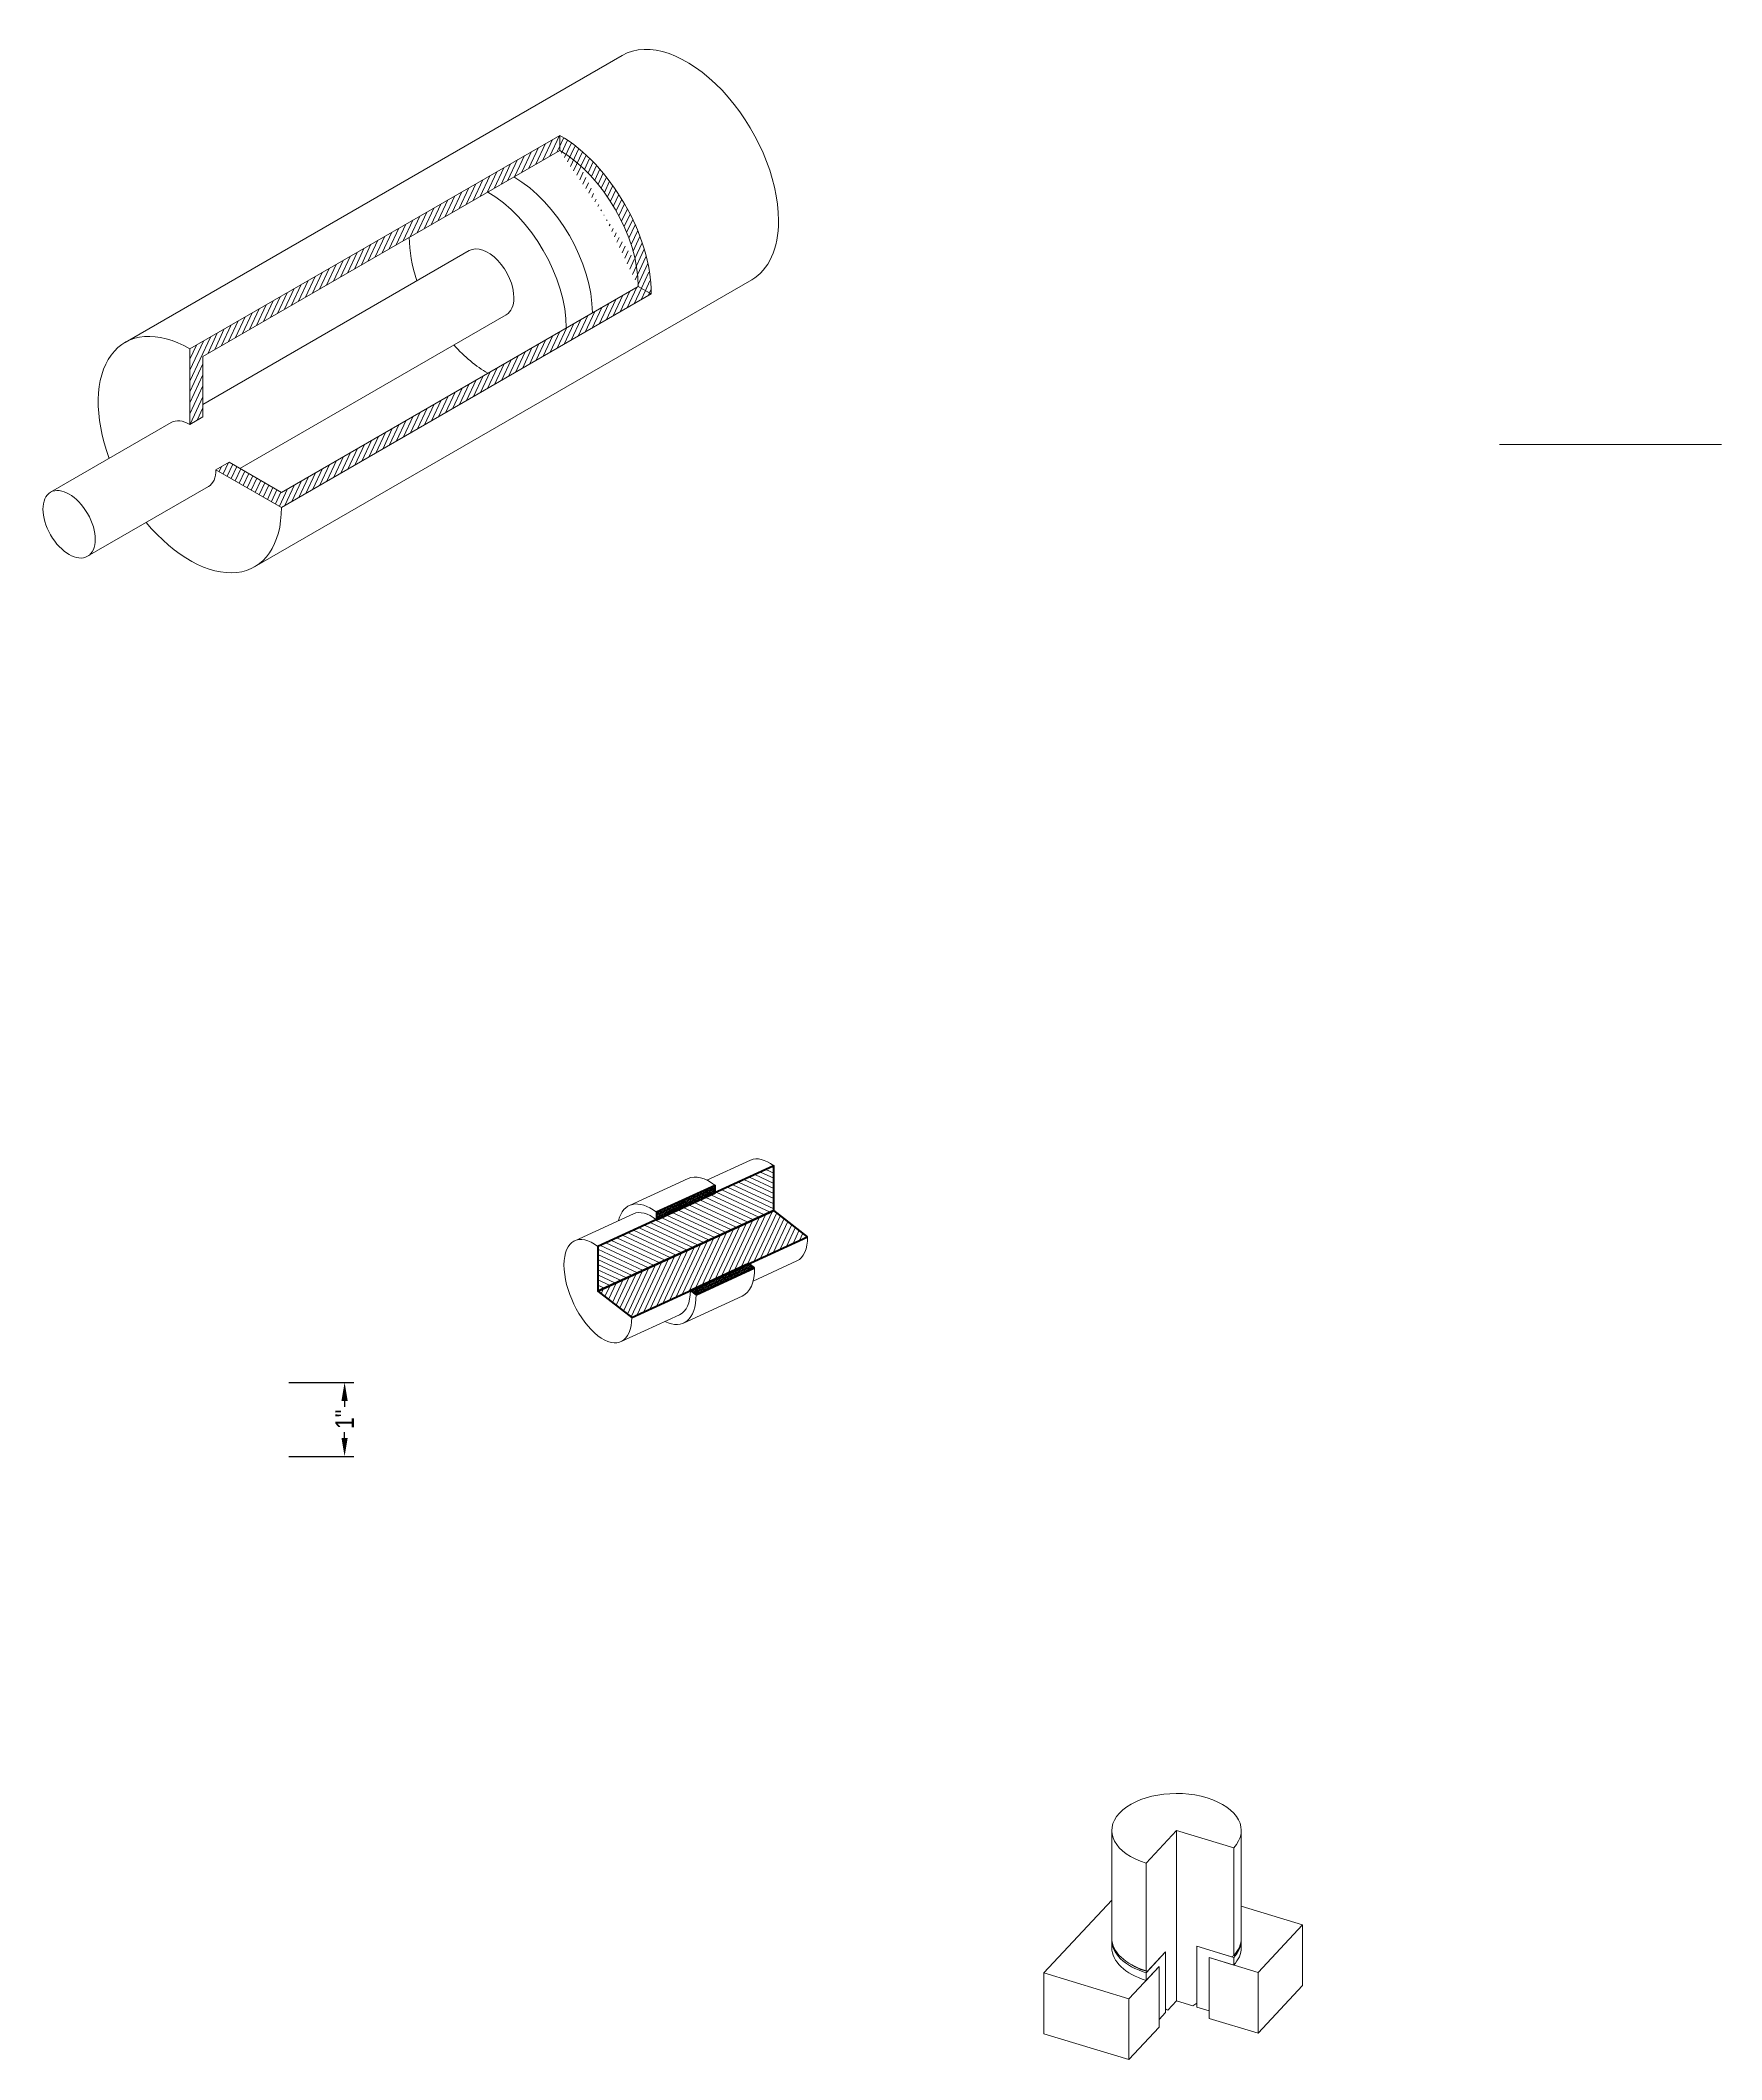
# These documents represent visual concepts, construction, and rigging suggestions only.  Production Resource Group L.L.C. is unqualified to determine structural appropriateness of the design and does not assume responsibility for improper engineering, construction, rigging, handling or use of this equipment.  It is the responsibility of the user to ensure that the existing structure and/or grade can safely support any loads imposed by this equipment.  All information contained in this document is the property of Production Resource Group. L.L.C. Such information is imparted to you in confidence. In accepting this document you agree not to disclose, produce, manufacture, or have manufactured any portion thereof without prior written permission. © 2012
# Model space of a CAD drawing. Header units: inches. Extents: x 1.2 to 24, y -4.9 to 22.4.
import ezdxf

# ---------------------------------------------------------------- set-up
doc = ezdxf.new("R2010")
doc.units = ezdxf.units.IN
doc.header["$LTSCALE"] = 0.3
doc.header["$MEASUREMENT"] = 0
doc.header["$PDMODE"] = 35
doc.layers.get('0').update_dxf_attribs({"lineweight": 25})
for name, color, linetype, lineweight in [('..02 - Light', 142, 'Continuous', 9), ('..03 - Thick', 230, 'Continuous', 40), ('..09 - Hatch', 8, 'Continuous', 9)]:
    doc.layers.add(name, color=color, linetype=linetype, lineweight=lineweight)
doc.styles.add('prg 03 - Standard', font='ARIALN.TTF')
doc.dimstyles.new('prg - inch - 16', dxfattribs={"dimtxt": 0.125, "dimasz": 0.125, "dimexe": 0.0625, "dimexo": 0.125, "dimgap": 0.03125, "dimtad": 0, "dimdec": 4, "dimzin": 3, "dimdsep": 46, "dimlunit": 4, "dimtxsty": 'prg 03 - Standard', "dimcen": 0.0625, "dimclrd": 256, "dimclre": 256, "dimclrt": 256, "dimadec": 0, "dimazin": 2, "dimtfac": 1, "dimtdec": 4, "dimtofl": 0, "dimtmove": 0, "dimatfit": 3, "dimfxl": 1, "dimfrac": 1, "dimtolj": 1, "dimtzin": 0, "dimarcsym": 1})

# ---------------------------------------------------------------- blocks, each defined once
blk = doc.blocks.new('*D29')
at = {"layer": '..02 - Light', "lineweight": -2, "transparency": 16777216}
for p, q in [((4.596, 4.249), (5.474, 4.249)), ((5.349, 3.999), (5.349, 3.92)), ((5.349, 3.499), (5.349, 3.578)), ((4.596, 3.249), (5.474, 3.249))]:
    blk.add_line(p, q, dxfattribs=at)
at = {"layer": '..02 - Light', "transparency": 16777216}
for points in [[(5.307, 3.999), (5.391, 3.999), (5.349, 4.249)], [(5.307, 3.499), (5.391, 3.499), (5.349, 3.249)]]:
    blk.add_solid(points, dxfattribs=at)
at = {"layer": 'Defpoints', "color": 0, "transparency": 16777216}
for p in [(4.346, 4.249), (5.349, 4.249), (4.346, 3.249)]:
    blk.add_point(p, dxfattribs=at)
at = {"layer": '..02 - Light', "transparency": 16777216, "insert": (5.349, 3.749), "char_height": 0.25, "attachment_point": 5, "rotation": 90, "style": 'prg 03 - Standard'}
blk.add_mtext('\\A1;1"', dxfattribs=at)
blk = doc.blocks.new('A$C03533E96')
at = {"color": 0, "linetype": 'Continuous', "lineweight": 0, "extrusion": (3.88578e-16, 0.816497, 0.57735)}
for p, q in [((1.087, 6.5), (-5.63, 2.621)), ((0.243, 5.42), (-4.755, 2.535)), ((0.243, 5.216), (-4.578, 2.433)), ((0.243, 5.42), (0.243, 5.216)), ((-0.979, 3.863), (-4.578, 1.785)), ((2.837, 3.469), (-3.88, -0.41)), ((-3.518, 0.595), (1.304, 3.379)), ((1.48, 3.277), (-3.518, 0.391)), ((1.304, 3.379), (1.48, 3.277)), ((-0.479, 2.997), (-4.078, 0.919)), ((-4.755, 1.514), (-4.755, 2.535)), ((-4.578, 2.433), (-4.578, 1.616)), ((-5.005, 1.539), (-6.636, 0.597)), ((-4.578, 1.616), (-4.755, 1.514)), ((-4.402, 0.902), (-4.225, 1.004)), ((-3.518, 0.391), (-4.402, 0.902)), ((-4.225, 1.004), (-3.518, 0.595)), ((-4.505, 0.673), (-6.136, -0.269))]:
    blk.add_line(p, q, dxfattribs=at)
at = {"color": 0, "linetype": 'Continuous', "lineweight": 0}
for centre, major_axis, start_param, end_param in [((1.962, 4.984), (0.875, -1.516), 0.785398, 3.141593), ((0.243, 3.991), (0.875, -1.516), 0.785398, 2.356194), ((0.243, 3.991), (0.75, -1.299), 0.785398, 2.356194), ((-0.729, 3.43), (0.75, -1.299), 0.785398, 2.356194), ((-0.376, 3.634), (0.75, -1.299), 0.785398, 2.356194), ((1.962, 4.984), (0.875, -1.516), 0, 0.785398), ((-0.729, 3.43), (0.75, -1.299), 3.926991, 4.372552), ((-0.729, 3.43), (0.25, -0.433), 0.785398, 3.141593), ((-0.729, 3.43), (0.25, -0.433), 0, 0.785398), ((-4.755, 1.106), (0.875, -1.516), 2.356194, 4.422637), ((-0.729, 3.43), (0.75, -1.299), 5.052226, 5.497787), ((-4.755, 1.106), (-0.25, 0.433), 5.497787, 6.283185), ((-4.755, 1.106), (-0.25, 0.433), 3.141593, 3.926991), ((-4.755, 1.106), (0.875, -1.516), 5.002141, 7.068583)]:
    blk.add_ellipse(centre, major_axis=major_axis, ratio=0.57735, start_param=start_param, end_param=end_param, dxfattribs=at)
blk.add_ellipse((-6.386, 0.164), major_axis=(0.25, -0.433), ratio=0.57735, dxfattribs=at)

msp = doc.modelspace()

# ---------------------------------------------------------------- hatches: boundary and pattern name
at = {"layer": '..09 - Hatch'}
h = msp.add_hatch(dxfattribs=at)
h.set_pattern_fill('ANSI31', color=256, scale=0.5, angle=20)
h.paths.add_polyline_path([(8.25594, 20.89823), (8.25594, 21.10235), (3.2578, 18.21667), (3.2578, 17.19605), (3.43458, 17.29811), (3.43458, 18.11461)])
h = msp.add_hatch(dxfattribs=at)
h.set_pattern_fill('ANSI31', color=256, scale=0.5, angle=20)
edge = h.paths.add_edge_path()
edge.add_ellipse((8.25594, 19.67348), major_axis=(-0.875, 1.51554), ratio=0.57735027, start_angle=225, end_angle=315)
edge.add_line((8.25594, 21.10235), (8.25594, 20.89823))
edge.add_ellipse((8.25594, 19.67348), major_axis=(-0.75, 1.29904), ratio=0.57735027, start_angle=225, end_angle=315, ccw=False)
edge.add_line((9.3166, 19.06111), (9.49338, 18.95905))
h = msp.add_hatch(dxfattribs=at)
h.set_pattern_fill('ANSI31', color=256, scale=0.5, angle=20)
h.paths.add_polyline_path([(9.49338, 18.95905), (9.3166, 19.06111), (4.49524, 16.27749), (3.78813, 16.68574), (3.61135, 16.58368), (4.49524, 16.07337)])
h = msp.add_hatch(dxfattribs=at)
h.set_pattern_fill('ANSI31', color=256, scale=0.5, angle=110)
h.paths.add_polyline_path([(11.14824, 6.57194), (11.14824, 7.17433), (8.77126, 6.08396), (8.77126, 5.48157)])
h = msp.add_hatch(dxfattribs=at)
h.set_pattern_fill('ANSI36', color=256, scale=0.125)
h.paths.add_polyline_path([(10.35591, 6.81087), (10.35591, 6.91127), (9.56359, 6.54782), (9.56359, 6.44742)])
h = msp.add_hatch(dxfattribs=at)
h.set_pattern_fill('ANSI31', color=256, scale=0.5, angle=20)
h.paths.add_polyline_path([(11.60581, 6.21793), (11.14824, 6.57194), (8.77126, 5.48157), (9.22884, 5.12757)])
h = msp.add_hatch(dxfattribs=at)
h.set_pattern_fill('ANSI36', color=256, scale=0.125)
h.paths.add_polyline_path([(10.88975, 5.79548), (10.81349, 5.85448), (10.02116, 5.49102), (10.09743, 5.43202)])

# ---------------------------------------------------------------- linework, layer by layer
at = {"layer": '..02 - Light', "extrusion": (0, -1, 6.12323e-17)}
msp.add_circle((22.45566, 6, -16.92395), 1.5, dxfattribs=at)
at = {"layer": '..03 - Thick'}
for points in [[(11.14824, 6.57194), (11.14824, 7.17433), (8.77126, 6.08396), (8.77126, 5.48157)], [(10.35591, 6.81087), (10.35591, 6.91127), (9.56359, 6.54782), (9.56359, 6.44742)], [(11.60581, 6.21793), (11.14824, 6.57194), (8.77126, 5.48157), (9.22884, 5.12757)], [(10.88975, 5.79548), (10.81349, 5.85448), (10.02116, 5.49102), (10.09743, 5.43202)]]:
    msp.add_lwpolyline(points, close=True, dxfattribs=at)
at = {"color": 0, "linetype": 'Continuous', "lineweight": 0, "extrusion": (4.44089e-16, 0.803184, 0.595731)}
for p, q in [((10.24394, 6.98227), (10.83553, 7.25364)), ((9.19876, 6.64034), (9.99108, 7.0038)), ((10.35591, 6.81087), (9.56359, 6.44742)), ((8.45855, 6.16327), (9.25088, 6.52673)), ((10.86936, 5.61887), (11.46094, 5.89024)), ((9.92841, 5.04971), (10.72074, 5.41317)), ((9.08397, 4.79988), (9.8763, 5.16333))]:
    msp.add_line(p, q, dxfattribs=at)
at = {"color": 0, "linetype": 'Continuous', "lineweight": 0, "extrusion": (-1.11022e-16, 0.820441, 0.571731)}
for p, q in [((15.71565, -3.26334), (15.71565, -1.80763)), ((16.1787, -2.24899), (16.59065, -1.80763)), ((16.59065, -1.80763), (17.36261, -2.04315)), ((16.59065, -4.10942), (16.59065, -1.80763)), ((17.46565, -3.26334), (17.46565, -1.80763)), ((17.36261, -2.04315), (17.36261, -3.49886)), ((16.1787, -3.70469), (16.1787, -2.24899)), ((14.79546, -3.73319), (15.71565, -2.7473)), ((18.2946, -3.08428), (17.46565, -2.83138)), ((17.69372, -3.72807), (18.2946, -3.08428)), ((18.2946, -3.90472), (18.2946, -3.08428)), ((15.71565, -3.28898), (15.71565, -3.39153)), ((16.1787, -3.73033), (16.44352, -3.4466)), ((16.44352, -3.4466), (16.19342, -3.71457)), ((16.44352, -3.4466), (16.44352, -4.26704)), ((16.44352, -4.21577), (16.44352, -3.4466)), ((16.86635, -4.19353), (16.86635, -3.37309)), ((16.86635, -3.37309), (17.36261, -3.5245)), ((17.33504, -3.51609), (16.86635, -3.37309)), ((16.86635, -3.37309), (16.86635, -4.14225)), ((17.36261, -3.62705), (17.03177, -3.52611)), ((17.03177, -3.52611), (17.03177, -4.244)), ((17.03177, -3.52611), (17.69372, -3.72807)), ((17.03177, -3.52611), (17.03177, -4.34656)), ((17.36261, -3.49886), (17.33504, -3.51609)), ((17.36261, -3.5245), (17.36261, -3.62705)), ((17.46565, -3.28898), (17.46565, -3.39153)), ((14.79546, -4.55363), (14.79546, -3.73319)), ((15.94455, -4.08377), (14.79546, -3.73319)), ((16.35525, -3.64374), (15.94455, -4.08377)), ((15.9855, -3.62514), (15.96309, -3.61195)), ((16.35525, -3.64374), (16.1787, -3.83289)), ((16.19342, -3.71457), (16.1787, -3.70469)), ((16.1787, -3.83289), (16.1787, -3.73033)), ((16.35525, -4.36162), (16.35525, -3.64374)), ((16.35525, -4.46418), (16.35525, -3.64374)), ((17.69372, -4.54851), (17.69372, -3.72807)), ((15.94455, -4.90421), (15.94455, -4.08377)), ((18.2946, -3.90472), (17.69372, -4.54851)), ((16.44352, -4.26704), (16.35525, -4.36162)), ((16.47295, -4.23552), (16.44352, -4.21577)), ((16.59065, -4.10942), (16.47295, -4.23552)), ((16.81121, -4.17671), (16.59065, -4.10942)), ((16.86635, -4.14225), (16.81121, -4.17671)), ((17.03177, -4.244), (16.86635, -4.19353)), ((17.69372, -4.54851), (17.03177, -4.34656)), ((14.79546, -4.55363), (15.94455, -4.90421)), ((15.94455, -4.90421), (16.35525, -4.46418))]:
    msp.add_line(p, q, dxfattribs=at)
at = {"color": 0, "linetype": 'Continuous', "lineweight": 0}
for centre, major_axis, ratio, start_param, end_param in [((11.14824, 6.57194), (-0.31271, 0.6817), 0.4900232, 5.53076854, 6.28318531), ((10.35591, 6.20849), (0.36483, -0.79531), 0.4900232, 2.38917589, 3.14159265), ((9.56359, 5.84503), (0.36483, -0.79531), 0.4900232, 2.38917589, 3.68269218), ((9.56359, 5.84503), (0.31271, -0.6817), 0.4900232, 2.38917589, 3.14159265), ((8.77126, 5.48157), (0.31271, -0.6817), 0.4900232, 2.38917589, 7.10156487), ((11.14824, 6.57194), (-0.31271, 0.6817), 0.4900232, 3.14159265, 3.95997221), ((10.35591, 6.20849), (0.36483, -0.79531), 0.4900232, 0, 0.81837956), ((9.56359, 5.84503), (0.31271, -0.6817), 0.4900232, 0, 0.81837956), ((9.56359, 5.84503), (0.36483, -0.79531), 0.4900232, 5.74208578, 7.10156487), ((16.59065, -1.80763), (-0.875, 0), 0.57173116, 2.65140534, 7.36379432), ((16.59065, -3.26334), (-0.875, 0), 0.57173116, 0, 1.08060901), ((16.59065, -3.26334), (-0.875, 0), 0.57173116, 2.65140534, 3.14159265), ((16.59065, -3.28898), (0.875, 0), 0.57173116, 3.11596464, 4.22220167), ((16.59065, -3.39153), (0.875, 0), 0.57173116, 3.14159265, 4.22220167), ((16.59065, -3.28898), (0.875, 0), 0.57173116, 5.79299799, 6.30881333), ((16.59065, -3.39153), (0.875, 0), 0.57173116, 5.79299799, 6.28318531), ((16.59065, -3.28898), (0.84375, 0), 0.57173116, 3.91260035, 4.22220167), ((16.59065, -4.10942), (-0.25, 0), 0.57173116, 0.94160771, 1.08060901)]:
    msp.add_ellipse(centre, major_axis=major_axis, ratio=ratio, start_param=start_param, end_param=end_param, dxfattribs=at)

# ---------------------------------------------------------------- block references
msp.add_blockref('A$C03533E96', (8.0129, 15.68206))

# ---------------------------------------------------------------- dimensions: what is measured, and where the dimension line sits
at = {"layer": '..02 - Light'}
dim = msp.add_linear_dim(base=(5.349, 4.24911, -0.5), p1=(4.34613, 3.24911, -0.5), p2=(4.34613, 4.24911, -0.5), angle=90, dimstyle='prg - inch - 16', override={"dimfrac": 2}, dxfattribs=at)
dim.commit()
dim.dimension.update_dxf_attribs({"geometry": '*D29', "text_midpoint": (5.349, 3.74911, -0.5)})

doc.saveas('drawing.dxf')
